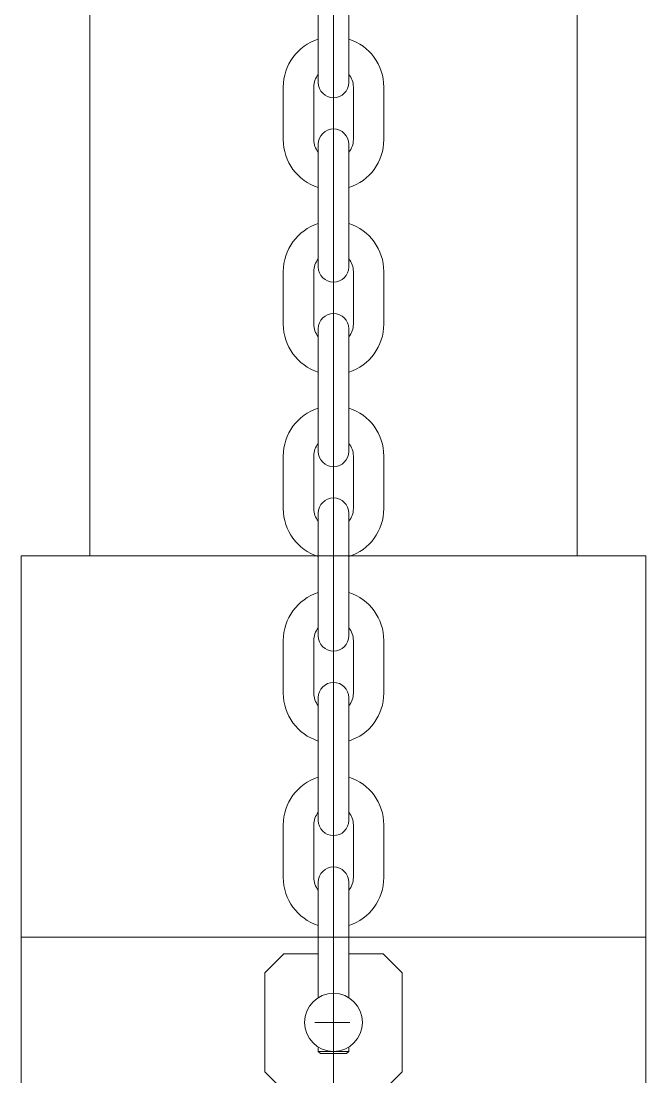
# Model space of a CAD drawing. Extents: x 475189 to 476029, y 1007718 to 1008015.
# Drawn here: x 475675.378 to 475677.576, y 1007763.604 to 1007767.316 of the extents above; entities that cross this region are included whole.
import ezdxf
from ezdxf.enums import TextEntityAlignment as Align

# ---------------------------------------------------------------- set-up
doc = ezdxf.new("R2010")
doc.units = 0
doc.header["$LTSCALE"] = 2
doc.header["$MEASUREMENT"] = 0
doc.layers.get('0').update_dxf_attribs({"linetype": 'CONTINUOUS', "lineweight": 0})
doc.layers.add('R.B', color=6, linetype='CONTINUOUS', lineweight=0)
doc.layers.add('TEXT', color=1, linetype='CONTINUOUS', lineweight=0)
doc.styles.add('ROMANS', font='ROMANS.SHX')
doc.styles.add('XT03_5', font='romans', dxfattribs={"width": 0.6, "height": 87.5})

# ---------------------------------------------------------------- blocks, each defined once
blk = doc.blocks.new('EXISTING')
at = {"color": 8}
for p, q in [((475676.4767, 1007785.8805), (475676.4767, 1007758.5832)), ((475675.6189, 1007777.8735), (475675.6189, 1007765.4359)), ((475677.3344, 1007777.8735), (475677.3344, 1007765.4359)), ((475676.4232, 1007767.5321), (475676.4232, 1007767.1005)), ((475676.5304, 1007767.5321), (475676.5304, 1007767.1005)), ((475676.2999, 1007767.0845), (475676.2999, 1007766.8995)), ((475676.4071, 1007767.0845), (475676.4071, 1007766.8995)), ((475676.5465, 1007767.0845), (475676.5465, 1007766.8995)), ((475676.6537, 1007767.0845), (475676.6537, 1007766.8995)), ((475676.4232, 1007766.8834), (475676.4232, 1007766.4519)), ((475676.5304, 1007766.8834), (475676.5304, 1007766.4519)), ((475676.2999, 1007766.4358), (475676.2999, 1007766.2508)), ((475676.4071, 1007766.4358), (475676.4071, 1007766.2508)), ((475676.5465, 1007766.4358), (475676.5465, 1007766.2508)), ((475676.6537, 1007766.4358), (475676.6537, 1007766.2508)), ((475676.4232, 1007766.2347), (475676.4232, 1007765.8032)), ((475676.5304, 1007766.2347), (475676.5304, 1007765.8032)), ((475676.2999, 1007765.7871), (475676.2999, 1007765.6021)), ((475676.4071, 1007765.7871), (475676.4071, 1007765.6021)), ((475676.5465, 1007765.7871), (475676.5465, 1007765.6021)), ((475676.6537, 1007765.7871), (475676.6537, 1007765.6021)), ((475676.4232, 1007765.5861), (475676.4232, 1007765.1545)), ((475676.5304, 1007765.5861), (475676.5304, 1007765.1545)), ((475675.3777, 1007765.4359), (475675.3777, 1007759.11)), ((475675.3777, 1007765.4359), (475677.5757, 1007765.4359)), ((475677.5757, 1007765.4359), (475677.5757, 1007759.11)), ((475676.2999, 1007765.1384), (475676.2999, 1007764.9535)), ((475676.4071, 1007765.1384), (475676.4071, 1007764.9535)), ((475676.5465, 1007765.1384), (475676.5465, 1007764.9535)), ((475676.6537, 1007765.1384), (475676.6537, 1007764.9535)), ((475676.4232, 1007764.5058), (475676.4232, 1007764.9374)), ((475676.5304, 1007764.5058), (475676.5304, 1007764.9374)), ((475676.2999, 1007764.3048), (475676.2999, 1007764.4897)), ((475676.4071, 1007764.3048), (475676.4071, 1007764.4897)), ((475676.5465, 1007764.3048), (475676.5465, 1007764.4897)), ((475676.6537, 1007764.3048), (475676.6537, 1007764.4897)), ((475676.4232, 1007764.2887), (475676.4232, 1007763.8823)), ((475676.5304, 1007764.2887), (475676.5304, 1007763.8821)), ((475675.3777, 1007764.0957), (475677.5757, 1007764.0957)), ((475676.3024, 1007764.0369), (475676.2354, 1007763.9698)), ((475676.4232, 1007764.0369), (475676.3024, 1007764.0369)), ((475676.6509, 1007764.0369), (475676.5304, 1007764.0369)), ((475676.6509, 1007764.0369), (475676.7179, 1007763.9698)), ((475676.2354, 1007763.9698), (475676.2354, 1007763.6214)), ((475676.7179, 1007763.9698), (475676.7179, 1007763.6214)), ((475676.534, 1007763.7956), (475676.4106, 1007763.7956)), ((475676.4232, 1007763.7089), (475676.4232, 1007763.6937)), ((475676.5304, 1007763.7091), (475676.5304, 1007763.6937)), ((475676.4232, 1007763.6937), (475676.5304, 1007763.6937)), ((475676.4313, 1007763.6857), (475676.4232, 1007763.6937)), ((475676.4313, 1007763.6857), (475676.5224, 1007763.6857)), ((475676.5304, 1007763.6937), (475676.5224, 1007763.6857)), ((475676.3024, 1007763.5544), (475676.2354, 1007763.6214)), ((475676.6509, 1007763.5544), (475676.7179, 1007763.6214))]:
    blk.add_line(p, q, dxfattribs=at)
blk.add_circle((475676.4767, 1007763.7956), 0.1019, dxfattribs=at)
for centre, radius, start, end in [((475676.4768, 1007767.0845), 0.1769, 107.6397, 180), ((475676.4768, 1007767.0845), 0.1769, 0, 72.3603), ((475676.4768, 1007767.0845), 0.0697, 140.2849, 180), ((475676.4768, 1007767.0845), 0.0697, 0, 39.7151), ((475676.4768, 1007767.1005), 0.0536, 180, 0), ((475676.4768, 1007766.8834), 0.0536, 0, 180), ((475676.4768, 1007766.8995), 0.1769, 180, 252.3603), ((475676.4768, 1007766.8995), 0.0697, 180, 219.7151), ((475676.4768, 1007766.8995), 0.1769, 287.6397, 0), ((475676.4768, 1007766.8995), 0.0697, 320.2849, 0), ((475676.4768, 1007766.4358), 0.1769, 107.6397, 180), ((475676.4768, 1007766.4358), 0.1769, 0, 72.3603), ((475676.4768, 1007766.4358), 0.0697, 140.2849, 180), ((475676.4768, 1007766.4519), 0.0536, 180, 0), ((475676.4768, 1007766.4358), 0.0697, 0, 39.7151), ((475676.4768, 1007766.2347), 0.0536, 0, 180), ((475676.4768, 1007766.2508), 0.1769, 180, 252.3603), ((475676.4768, 1007766.2508), 0.0697, 180, 219.7151), ((475676.4768, 1007766.2508), 0.1769, 287.6397, 0), ((475676.4768, 1007766.2508), 0.0697, 320.2849, 0), ((475676.4768, 1007765.7871), 0.1769, 107.6397, 180), ((475676.4768, 1007765.7871), 0.1769, 0, 72.3603), ((475676.4768, 1007765.7871), 0.0697, 140.2849, 180), ((475676.4768, 1007765.7871), 0.0697, 0, 39.7151), ((475676.4768, 1007765.8032), 0.0536, 180, 0), ((475676.4768, 1007765.5861), 0.0536, 0, 180), ((475676.4768, 1007765.6021), 0.1769, 180, 252.3603), ((475676.4768, 1007765.6021), 0.0697, 180, 219.7151), ((475676.4768, 1007765.6021), 0.1769, 287.6397, 0), ((475676.4768, 1007765.6021), 0.0697, 320.2849, 0), ((475676.4768, 1007765.1384), 0.1769, 107.6397, 180), ((475676.4768, 1007765.1384), 0.1769, 0, 72.3603), ((475676.4768, 1007765.1384), 0.0697, 140.2849, 180), ((475676.4768, 1007765.1545), 0.0536, 180, 0), ((475676.4768, 1007765.1384), 0.0697, 0, 39.7151), ((475676.4768, 1007764.9374), 0.0536, 0, 180), ((475676.4768, 1007764.9535), 0.1769, 180, 252.3603), ((475676.4768, 1007764.9535), 0.0697, 180, 219.7151), ((475676.4768, 1007764.9535), 0.1769, 287.6397, 0), ((475676.4768, 1007764.9535), 0.0697, 320.2849, 0), ((475676.4768, 1007764.4897), 0.1769, 107.6397, 180), ((475676.4768, 1007764.4897), 0.1769, 0, 72.3603), ((475676.4768, 1007764.4897), 0.0697, 140.2849, 180), ((475676.4768, 1007764.4897), 0.0697, 0, 39.7151), ((475676.4768, 1007764.5058), 0.0536, 180, 0), ((475676.4768, 1007764.2887), 0.0536, 0, 180), ((475676.4768, 1007764.3048), 0.1769, 180, 252.3603), ((475676.4768, 1007764.3048), 0.0697, 180, 219.7151), ((475676.4768, 1007764.3048), 0.1769, 287.6397, 0), ((475676.4768, 1007764.3048), 0.0697, 320.2849, 0)]:
    blk.add_arc(centre, radius, start, end, dxfattribs=at)
at = {"color": 8, "linetype": 'ByBlock', "style": 'ROMANS'}
for tag, height, width, p in [('DIRECTION', 0.5361, 0.85, (475672.3938, 1007828.2391)), ('DN', 1.0722, 0.708333, (475752.5516, 1007802.2382))]:
    blk.add_attdef(tag, text='', height=height, dxfattribs=dict(at, width=width)).set_placement(p, align=Align.MIDDLE_RIGHT)
at = {"color": 8, "style": 'XT03_5', "text_generation_flag": 4, "width": 0.6, "flags": 9}
for p, rotation in [((475706.5948, 1007775.5763), 270), ((475708.8166, 1007766.1034), 90)]:
    blk.add_attdef('KEYWORD', p, '', height=0.0375, rotation=rotation, dxfattribs=at)
at = {"color": 8, "style": 'XT03_5', "width": 0.6, "flags": 9}
for p, rotation in [((475708.8166, 1007775.5763), 270), ((475706.5948, 1007766.1034), 90)]:
    blk.add_attdef('KEYWORD', p, '', height=0.0375, rotation=rotation, dxfattribs=at)
at = {"layer": 'TEXT', "color": 8, "style": 'ROMANS', "width": 0.85, "flags": 8}
blk.add_attdef('WTD', text='', height=1.0722, rotation=180, dxfattribs=at).set_placement((475705.1732, 1007794.2001), align=Align.MIDDLE_CENTER)
blk.add_attdef('WTD', text='', height=1.0722, dxfattribs=at).set_placement((475731.4003, 1007752.4623), align=Align.MIDDLE_CENTER)

msp = doc.modelspace()

# ---------------------------------------------------------------- block references
at = {"layer": 'R.B'}
msp.add_blockref('EXISTING', (0, 0), dxfattribs=at)

doc.saveas('drawing.dxf')
